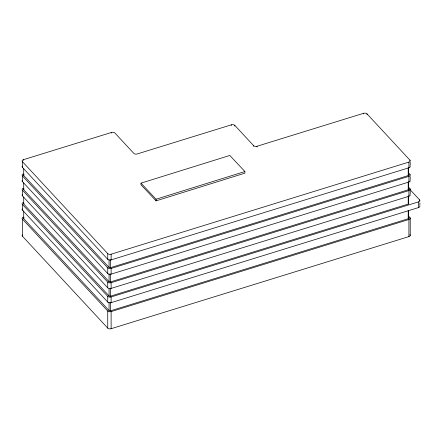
<?xml version="1.0" encoding="UTF-8"?>
<svg xmlns="http://www.w3.org/2000/svg" width="442" height="442" viewBox="0 0 442 442"><rect width="100%" height="100%" fill="white"/><g stroke="black" fill="none" stroke-linecap="round" stroke-linejoin="round"><path stroke-width="0.66" d="M410.22 218.354L410.22 235.453M140.992 183.143L229.823 155.451L244.89 171.535L244.89 173.159L156.065 200.856L140.992 184.773L140.992 183.143L156.065 199.226L156.065 200.856M156.065 199.226L244.89 171.535M409.933 165.833A2.492 1.442 0 0 1 408.911 167.783L111.119 259.902A2.492 1.442 0 0 1 107.743 259.31L22.393 167.341L22.393 161.639A2.492 1.442 0 0 1 23.415 159.689L111.55 132.429A2.492 1.442 0 0 1 114.926 133.02L133.815 153.368A2.492 1.442 0 0 0 137.191 153.96L231.442 124.804A2.492 1.442 0 0 1 234.818 125.39L253.636 145.672A2.492 1.442 0 0 0 257.012 146.263L363.628 113.285A2.492 1.442 0 0 1 367.004 113.876L409.933 160.131L409.933 160.844M22.393 161.639L107.743 253.609A2.492 1.442 0 0 0 111.119 254.2L408.911 162.081A2.492 1.442 0 0 0 409.933 160.131M23.713 168.535L23.713 175.485L109.064 267.454A1 0.575 0 0 0 110.412 267.692L408.209 175.573A1 0.575 0 0 0 408.612 174.794L408.612 167.844M23.415 174.656L23.415 173.944A2.492 1.442 0 0 0 22.393 175.894L107.743 267.863A2.492 1.442 0 0 0 111.119 268.449L408.911 176.336A2.492 1.442 0 0 0 409.933 174.386L408.59 172.938M22.293 180.358A2.492 1.442 0 0 0 22.393 181.59L107.743 273.565A2.492 1.442 0 0 0 111.119 274.15L408.911 182.032A2.492 1.442 0 0 0 409.933 180.087M23.713 182.789L23.713 189.734L109.064 281.703A1 0.575 0 0 0 110.412 281.941L408.209 189.822A1 0.575 0 0 0 408.612 189.043L408.612 182.098M23.415 188.905L23.415 188.193A2.492 1.442 0 0 0 22.393 190.143L107.743 282.112A2.492 1.442 0 0 0 111.119 282.703L408.911 190.585A2.492 1.442 0 0 0 409.933 188.635L408.59 187.193M22.293 194.607A2.492 1.442 0 0 0 22.393 195.845L107.743 287.814A2.492 1.442 0 0 0 111.119 288.405L408.911 196.287A2.492 1.442 0 0 0 409.933 194.336M23.713 197.038L23.713 203.989L109.064 295.958A1 0.575 0 0 0 110.412 296.195L408.209 204.077A1 0.575 0 0 0 408.612 203.298L408.612 195.817M23.415 203.16L23.415 202.447A2.492 1.442 0 0 0 22.393 204.397L107.743 296.367A2.492 1.442 0 0 0 111.119 296.952L418.585 201.845A2.492 1.442 0 0 0 419.607 199.894L409.767 189.298M22.293 208.862A2.492 1.442 0 0 0 22.393 210.099L107.743 302.068A2.492 1.442 0 0 0 111.119 302.654L418.585 207.547A2.492 1.442 0 0 0 419.701 205.712M23.713 210.806L23.713 218.646L109.064 310.615A1 0.575 0 0 0 110.412 310.853L408.209 218.735A1 0.575 0 0 0 408.612 217.956L408.612 210.679M23.415 217.818L23.415 217.105A2.492 1.442 0 0 0 22.393 219.055L107.743 311.024A2.492 1.442 0 0 0 111.119 311.616L408.911 219.497A2.492 1.442 0 0 0 409.933 217.547L408.59 216.105M22.293 234.923A2.492 1.442 0 0 0 22.393 236.155L107.743 328.124A2.492 1.442 0 0 0 111.119 328.715L408.911 236.597A2.492 1.442 0 0 0 409.933 234.652M419.889 202.839L419.889 204.977M419.607 199.894L419.607 200.607M418.585 201.845L418.585 207.547M410.22 162.363L410.22 165.214M410.22 176.618L410.22 179.463M410.22 190.867L410.22 193.718M409.933 174.386L409.933 175.098M409.933 188.635L409.933 189.347M409.933 217.547L409.933 218.26M408.911 162.081L408.911 167.783M408.911 176.336L408.911 182.032M408.911 190.585L408.911 196.287M408.911 219.497L408.911 236.597M408.209 167.678L408.209 175.573M408.209 181.933L408.209 189.822M408.209 196.182L408.209 204.077M408.209 210.464L408.209 218.735M367.004 113.876L367.004 114.588M363.628 113.285L363.628 113.997M257.012 146.263L257.012 146.976M253.636 145.672L253.636 146.385M234.818 125.39L234.818 126.103M231.442 124.804L231.442 125.517M111.55 132.429L111.55 133.141M111.119 254.2L111.119 259.902M111.119 268.449L111.119 274.15M111.119 282.703L111.119 288.405M111.119 296.952L111.119 302.654M111.119 311.616L111.119 328.715M110.412 259.675L110.412 267.692M110.412 273.924L110.412 281.941M110.412 288.178L110.412 296.195M110.412 302.455L110.412 310.853M109.064 259.559L109.064 267.454M109.064 273.813L109.064 281.703M109.064 288.72L109.064 295.958M109.064 302.345L109.064 310.615M107.743 253.609L107.743 259.31M107.743 267.863L107.743 273.565M107.743 282.112L107.743 287.814M107.743 296.367L107.743 302.068M107.743 311.024L107.743 328.124M23.415 159.689L23.415 160.402M22.393 175.894L22.393 181.59M22.393 190.143L22.393 195.845M22.393 204.397L22.393 210.099M22.393 219.055L22.393 236.155M22.393 167.341A2.492 1.442 0 0 1 22.293 166.104M23.713 175.485A1 0.575 0 0 1 24.122 174.706M23.713 189.734A1 0.575 0 0 1 24.122 188.955M23.713 203.989A1 0.575 0 0 1 24.122 203.209M23.713 218.646A1 0.575 0 0 1 24.122 217.867"/></g></svg>
